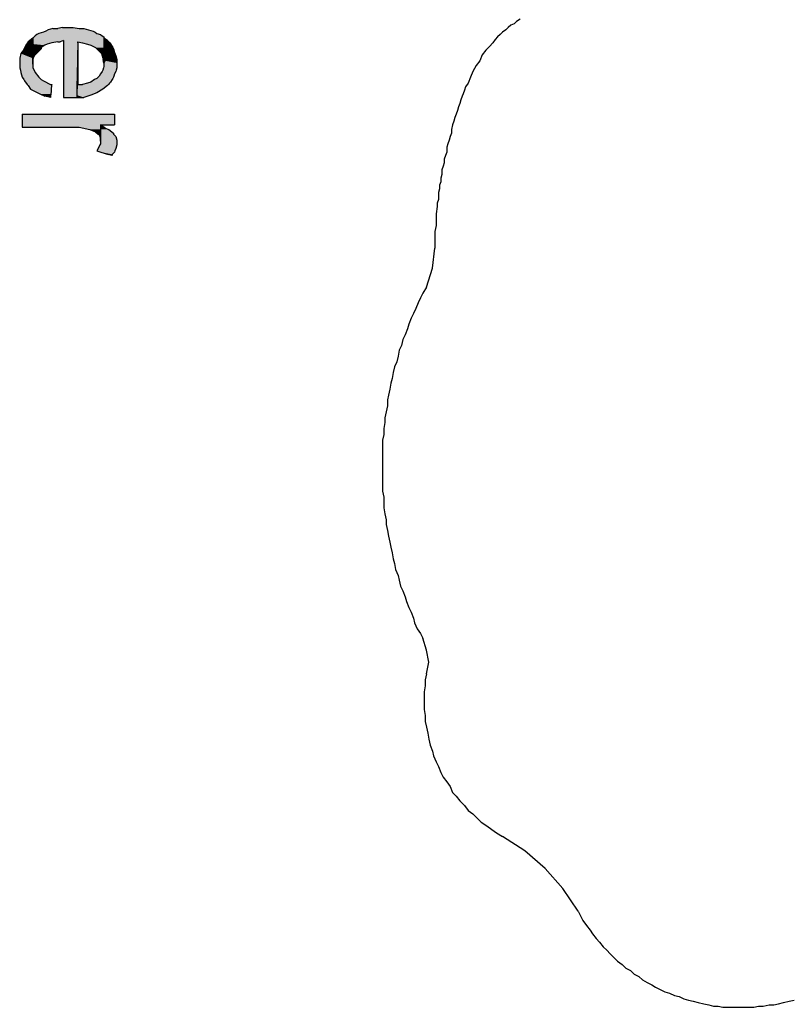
# Model space of a CAD drawing. Extents: x -1063 to 1100, y -467 to 441.
# Drawn here: x 568.5 to 676.8, y -48.4 to 90.3 of the extents above; entities that cross this region are included whole.
import ezdxf

# ---------------------------------------------------------------- set-up
doc = ezdxf.new("R2010")
doc.units = 0
doc.layers.add('H', color=7, linetype='CONTINUOUS')
doc.layers.add('P', color=250, linetype='CONTINUOUS')

# ---------------------------------------------------------------- blocks, each defined once
blk = doc.blocks.new('*U561')
at = {"layer": 'H', "color": 0, "linetype": 'CONTINUOUS'}
for p, q in [((570.3, 87.75), (569.63, 87.25)), ((570.3, 87.25), (570.3, 87.75)), ((568.97, 86.08), (568.63, 85.58)), ((569.3, 86.75), (568.97, 86.08)), ((569.63, 87.25), (569.3, 86.75)), ((570.3, 87.25), (570.3, 86.75)), ((570.3, 86.75), (570.3, 86.08)), ((570.3, 86.08), (570.3, 85.58)), ((568.63, 85.58), (568.47, 84.92)), ((568.47, 84.92), (568.47, 84.25)), ((570.3, 85.58), (570.3, 84.92)), ((570.3, 84.92), (570.3, 84.25)), ((568.47, 84.25), (568.47, 84.08)), ((568.47, 84.08), (568.47, 83.58)), ((568.47, 83.58), (568.55, 83.25)), ((570.3, 84.25), (570.3, 84.08)), ((570.3, 84.08), (570.3, 83.58)), ((570.3, 83.58), (570.47, 83.25)), ((568.55, 83.25), (568.63, 82.92)), ((568.63, 82.92), (568.8, 82.25)), ((568.8, 82.25), (569.02, 81.92)), ((569.02, 81.92), (569.13, 81.75)), ((570.47, 83.25), (570.63, 82.92)), ((570.63, 82.92), (571.13, 82.25)), ((571.13, 82.25), (571.47, 81.92)), ((571.47, 81.92), (571.8, 81.75)), ((569.13, 81.75), (569.51, 81.25)), ((569.51, 81.25), (569.63, 81.08)), ((569.63, 81.08), (569.97, 80.58)), ((569.97, 80.58), (570.63, 80.25)), ((571.8, 81.75), (572.8, 81.25)), ((572.8, 81.25), (572.97, 81.25)), ((572.9, 80.58), (572.87, 80.25)), ((572.95, 81.08), (572.9, 80.58)), ((572.97, 81.25), (572.95, 81.08)), ((570.63, 80.25), (571.3, 79.92)), ((571.3, 79.92), (571.97, 79.58)), ((572.8, 79.42), (571.97, 79.58)), ((572.81, 79.58), (572.8, 79.42)), ((572.84, 79.92), (572.81, 79.58)), ((572.87, 80.25), (572.84, 79.92))]:
    blk.add_line(p, q, dxfattribs=at)
for points in [[(570.3, 87.75), (569.63, 87.25), (570.3, 87.25)], [(568.97, 86.08), (568.63, 85.58), (570.3, 85.58)], [(569.3, 86.75), (568.97, 86.08), (570.3, 86.08)], [(569.63, 87.25), (569.3, 86.75), (570.3, 86.75)], [(568.63, 85.58), (568.47, 84.92), (570.3, 84.92)], [(568.47, 84.92), (568.47, 84.25), (570.3, 84.25)], [(568.47, 84.25), (568.47, 84.08), (570.3, 84.08)], [(568.47, 84.08), (568.47, 83.58), (570.3, 83.58)], [(568.47, 83.58), (568.55, 83.25), (570.47, 83.25)], [(568.55, 83.25), (568.63, 82.92), (570.63, 82.92)], [(568.63, 82.92), (568.8, 82.25), (571.13, 82.25)], [(568.8, 82.25), (569.02, 81.92), (571.47, 81.92)], [(569.02, 81.92), (569.13, 81.75), (571.8, 81.75)], [(569.13, 81.75), (569.51, 81.25), (572.8, 81.25)], [(569.51, 81.25), (569.63, 81.08), (572.95, 81.08)], [(569.63, 81.08), (569.97, 80.58), (572.9, 80.58)], [(569.97, 80.58), (570.63, 80.25), (572.87, 80.25)], [(572.8, 81.25), (572.8, 81.25), (572.97, 81.25)], [(570.63, 80.25), (571.3, 79.92), (572.84, 79.92)], [(571.3, 79.92), (571.97, 79.58), (572.81, 79.58)]]:
    blk.add_solid(points, dxfattribs=at)
at = {"layer": 'H', "color": 0, "linetype": 'CONTINUOUS', "extrusion": (0, 0, -1)}
for points in [[(-568.97, 86.08), (-570.3, 86.08), (-570.3, 85.58)], [(-569.3, 86.75), (-570.3, 86.75), (-570.3, 86.08)], [(-569.63, 87.25), (-570.3, 87.25), (-570.3, 86.75)], [(-568.47, 84.92), (-570.3, 84.92), (-570.3, 84.25)], [(-568.63, 85.58), (-570.3, 85.58), (-570.3, 84.92)], [(-568.47, 84.25), (-570.3, 84.25), (-570.3, 84.08)], [(-568.47, 84.08), (-570.3, 84.08), (-570.3, 83.58)], [(-568.47, 83.58), (-570.3, 83.58), (-570.47, 83.25)], [(-568.55, 83.25), (-570.47, 83.25), (-570.63, 82.92)], [(-568.63, 82.92), (-570.63, 82.92), (-571.13, 82.25)], [(-568.8, 82.25), (-571.13, 82.25), (-571.47, 81.92)], [(-569.02, 81.92), (-571.47, 81.92), (-571.8, 81.75)], [(-569.13, 81.75), (-571.8, 81.75), (-572.8, 81.25)], [(-569.51, 81.25), (-572.97, 81.25), (-572.95, 81.08)], [(-569.63, 81.08), (-572.95, 81.08), (-572.9, 80.58)], [(-569.97, 80.58), (-572.9, 80.58), (-572.87, 80.25)], [(-570.63, 80.25), (-572.87, 80.25), (-572.84, 79.92)], [(-571.3, 79.92), (-572.84, 79.92), (-572.81, 79.58)], [(-571.97, 79.58), (-572.81, 79.58), (-572.8, 79.42)]]:
    blk.add_solid(points, dxfattribs=at)
blk = doc.blocks.new('*U562')
at = {"layer": 'H', "color": 0, "linetype": 'CONTINUOUS'}
for p, q in [((572.47, 88.92), (572.13, 88.75)), ((573.13, 89.08), (572.47, 88.92)), ((573.13, 89.08), (573.8, 89.08)), ((574.47, 89.25), (573.8, 89.08)), ((574.47, 89.25), (575.3, 89.25)), ((575.3, 89.25), (575.97, 89.25)), ((575.97, 89.25), (576.8, 89.08)), ((576.8, 89.08), (577.47, 89.08)), ((577.47, 89.08), (578.13, 88.92)), ((578.13, 88.92), (578.8, 88.75)), ((570.47, 87.92), (570.3, 87.75)), ((570.3, 87.75), (570.3, 87.42)), ((570.3, 87.42), (570.3, 87.25)), ((570.63, 88.08), (570.47, 87.92)), ((570.88, 88.25), (570.63, 88.08)), ((571.13, 88.42), (570.88, 88.25)), ((571.8, 88.58), (571.13, 88.42)), ((572.13, 88.75), (571.8, 88.58)), ((574.63, 87.42), (574.13, 87.25)), ((574.63, 87.42), (574.63, 87.25)), ((578.8, 88.75), (579.05, 88.58)), ((579.05, 88.58), (579.3, 88.42)), ((579.3, 88.42), (579.8, 88.25)), ((579.8, 88.25), (580.05, 88.08)), ((580.05, 88.08), (580.3, 87.92)), ((580.3, 87.92), (580.3, 87.75)), ((580.3, 87.75), (580.3, 87.42)), ((580.3, 87.42), (580.3, 87.25)), ((570.3, 87.25), (570.3, 87.08)), ((570.3, 87.08), (570.3, 86.92)), ((570.3, 86.92), (570.3, 86.75)), ((570.3, 86.75), (570.3, 86.42)), ((570.3, 86.42), (570.3, 86.25)), ((570.3, 86.25), (570.3, 86.08)), ((570.3, 86.08), (570.3, 85.58)), ((571.3, 86.08), (570.8, 85.58)), ((571.47, 86.25), (571.3, 86.08)), ((571.97, 86.75), (571.47, 86.42)), ((571.47, 86.42), (571.47, 86.25)), ((572.3, 86.92), (571.97, 86.75)), ((572.97, 87.08), (572.3, 86.92)), ((573.8, 87.25), (572.97, 87.08)), ((573.8, 87.25), (574.13, 87.25)), ((574.63, 87.25), (574.63, 87.08)), ((574.63, 87.08), (574.63, 86.92)), ((574.63, 86.92), (574.63, 86.75)), ((574.63, 86.75), (574.63, 86.42)), ((574.63, 86.42), (574.63, 86.25)), ((574.63, 86.25), (574.63, 86.08)), ((574.63, 86.08), (574.63, 85.58)), ((576.61, 86.08), (576.6, 85.58)), ((576.62, 86.75), (576.61, 86.42)), ((576.61, 86.42), (576.61, 86.25)), ((576.61, 86.25), (576.61, 86.08)), ((576.63, 87.08), (576.62, 86.92)), ((576.62, 86.92), (576.62, 86.75)), ((576.63, 87.25), (576.63, 87.08)), ((576.63, 87.25), (577.3, 87.08)), ((577.3, 87.08), (577.97, 86.92)), ((577.97, 86.92), (578.47, 86.75)), ((578.47, 86.75), (579.13, 86.42)), ((579.13, 86.42), (579.3, 86.25)), ((579.3, 86.25), (579.47, 86.08)), ((579.47, 86.08), (579.97, 85.58)), ((580.3, 87.25), (580.3, 87.08)), ((580.3, 87.08), (580.3, 86.92)), ((580.3, 86.92), (580.3, 86.75)), ((580.3, 86.75), (580.3, 86.42)), ((580.3, 86.42), (580.3, 86.25)), ((580.3, 86.25), (580.3, 86.08)), ((580.3, 86.08), (580.3, 85.58)), ((570.3, 85.58), (570.3, 85.25)), ((570.3, 85.25), (570.3, 84.92)), ((570.35, 84.92), (570.3, 84.75)), ((570.3, 84.75), (570.3, 84.92)), ((570.3, 84.75), (570.3, 84.25)), ((570.3, 84.25), (570.3, 84.75)), ((570.47, 85.25), (570.35, 84.92)), ((570.8, 85.58), (570.47, 85.25)), ((574.63, 85.58), (574.63, 85.25)), ((574.63, 85.25), (574.63, 84.92)), ((574.63, 84.92), (574.63, 84.75)), ((574.63, 84.75), (574.63, 84.25)), ((576.58, 84.75), (576.57, 84.25)), ((576.59, 85.25), (576.58, 84.92)), ((576.58, 84.92), (576.58, 84.75)), ((576.6, 85.58), (576.59, 85.25)), ((579.97, 85.58), (580.05, 85.25)), ((580.05, 85.25), (580.13, 84.92)), ((580.13, 84.92), (580.17, 84.75)), ((580.3, 84.25), (580.17, 84.75)), ((580.3, 85.58), (580.3, 85.25)), ((580.3, 85.25), (580.3, 84.92)), ((580.3, 84.92), (580.3, 84.75)), ((580.3, 84.75), (580.3, 84.25)), ((570.3, 84.25), (570.3, 84.08)), ((570.3, 84.08), (570.3, 84.25)), ((574.63, 84.25), (574.63, 84.08)), ((574.63, 84.08), (574.63, 79.42)), ((576.56, 84.08), (576.47, 79.42)), ((576.57, 84.25), (576.56, 84.08)), ((574.63, 79.42), (576.47, 79.42))]:
    blk.add_line(p, q, dxfattribs=at)
for points in [[(572.47, 88.92), (572.13, 88.75), (578.8, 88.75)], [(573.13, 89.08), (572.47, 88.92), (578.13, 88.92)], [(573.13, 89.08), (573.13, 89.08), (573.8, 89.08)], [(574.47, 89.25), (573.8, 89.08), (576.8, 89.08)], [(574.47, 89.25), (574.47, 89.25), (575.3, 89.25)], [(575.3, 89.25), (575.3, 89.25), (575.97, 89.25)], [(576.8, 89.08), (576.8, 89.08), (577.47, 89.08)], [(570.47, 87.92), (570.3, 87.75), (580.3, 87.75)], [(570.3, 87.75), (570.3, 87.42), (580.3, 87.42)], [(570.3, 87.42), (570.3, 87.25), (574.13, 87.25)], [(570.63, 88.08), (570.47, 87.92), (580.3, 87.92)], [(570.88, 88.25), (570.63, 88.08), (580.05, 88.08)], [(571.13, 88.42), (570.88, 88.25), (579.8, 88.25)], [(571.8, 88.58), (571.13, 88.42), (579.3, 88.42)], [(572.13, 88.75), (571.8, 88.58), (579.05, 88.58)], [(574.63, 87.42), (574.63, 87.25), (580.3, 87.25)], [(570.3, 87.25), (570.3, 87.08), (572.97, 87.08)], [(570.3, 87.08), (570.3, 86.92), (572.3, 86.92)], [(570.3, 86.92), (570.3, 86.75), (571.97, 86.75)], [(570.3, 86.75), (570.3, 86.42), (571.47, 86.42)], [(570.3, 86.42), (570.3, 86.25), (571.47, 86.25)], [(570.3, 86.25), (570.3, 86.08), (571.3, 86.08)], [(570.3, 86.08), (570.3, 85.58), (570.8, 85.58)], [(573.8, 87.25), (573.8, 87.25), (574.13, 87.25)], [(574.63, 87.25), (574.63, 87.08), (576.63, 87.08)], [(574.63, 87.08), (574.63, 86.92), (576.62, 86.92)], [(574.63, 86.92), (574.63, 86.75), (576.62, 86.75)], [(574.63, 86.75), (574.63, 86.42), (576.61, 86.42)], [(574.63, 86.42), (574.63, 86.25), (576.61, 86.25)], [(574.63, 86.25), (574.63, 86.08), (576.61, 86.08)], [(574.63, 86.08), (574.63, 85.58), (576.6, 85.58)], [(576.63, 87.25), (577.3, 87.08), (580.3, 87.08)], [(577.3, 87.08), (577.97, 86.92), (580.3, 86.92)], [(577.97, 86.92), (578.47, 86.75), (580.3, 86.75)], [(578.47, 86.75), (579.13, 86.42), (580.3, 86.42)], [(579.13, 86.42), (579.3, 86.25), (580.3, 86.25)], [(579.3, 86.25), (579.47, 86.08), (580.3, 86.08)], [(579.47, 86.08), (579.97, 85.58), (580.3, 85.58)], [(570.3, 85.58), (570.3, 85.25), (570.47, 85.25)], [(570.3, 85.25), (570.3, 84.92), (570.35, 84.92)], [(570.3, 84.75), (570.3, 84.25), (570.3, 84.25)], [(574.63, 85.58), (574.63, 85.25), (576.59, 85.25)], [(574.63, 85.25), (574.63, 84.92), (576.58, 84.92)], [(574.63, 84.92), (574.63, 84.75), (576.58, 84.75)], [(574.63, 84.75), (574.63, 84.25), (576.57, 84.25)], [(579.97, 85.58), (580.05, 85.25), (580.3, 85.25)], [(580.05, 85.25), (580.13, 84.92), (580.3, 84.92)], [(580.13, 84.92), (580.17, 84.75), (580.3, 84.75)], [(570.3, 84.25), (570.3, 84.08), (570.3, 84.08)], [(574.63, 84.25), (574.63, 84.08), (576.56, 84.08)], [(574.63, 84.08), (574.63, 79.42), (576.47, 79.42)], [(574.63, 79.42), (574.63, 79.42), (576.47, 79.42)]]:
    blk.add_solid(points, dxfattribs=at)
at = {"layer": 'H', "color": 0, "linetype": 'CONTINUOUS', "extrusion": (0, 0, -1)}
for points in [[(-572.47, 88.92), (-578.13, 88.92), (-578.8, 88.75)], [(-573.13, 89.08), (-577.47, 89.08), (-578.13, 88.92)], [(-574.47, 89.25), (-575.97, 89.25), (-576.8, 89.08)], [(-570.3, 87.75), (-580.3, 87.75), (-580.3, 87.42)], [(-570.3, 87.42), (-574.63, 87.42), (-574.13, 87.25)], [(-570.47, 87.92), (-580.3, 87.92), (-580.3, 87.75)], [(-570.63, 88.08), (-580.05, 88.08), (-580.3, 87.92)], [(-570.88, 88.25), (-579.8, 88.25), (-580.05, 88.08)], [(-571.13, 88.42), (-579.3, 88.42), (-579.8, 88.25)], [(-571.8, 88.58), (-579.05, 88.58), (-579.3, 88.42)], [(-572.13, 88.75), (-578.8, 88.75), (-579.05, 88.58)], [(-574.63, 87.42), (-580.3, 87.42), (-580.3, 87.25)], [(-570.3, 87.25), (-573.8, 87.25), (-572.97, 87.08)], [(-570.3, 87.08), (-572.97, 87.08), (-572.3, 86.92)], [(-570.3, 86.92), (-572.3, 86.92), (-571.97, 86.75)], [(-570.3, 86.75), (-571.97, 86.75), (-571.47, 86.42)], [(-570.3, 86.42), (-571.47, 86.42), (-571.47, 86.25)], [(-570.3, 86.25), (-571.47, 86.25), (-571.3, 86.08)], [(-570.3, 86.08), (-571.3, 86.08), (-570.8, 85.58)], [(-574.63, 87.25), (-576.63, 87.25), (-576.63, 87.08)], [(-574.63, 87.08), (-576.63, 87.08), (-576.62, 86.92)], [(-574.63, 86.92), (-576.62, 86.92), (-576.62, 86.75)], [(-574.63, 86.75), (-576.62, 86.75), (-576.61, 86.42)], [(-574.63, 86.42), (-576.61, 86.42), (-576.61, 86.25)], [(-574.63, 86.25), (-576.61, 86.25), (-576.61, 86.08)], [(-574.63, 86.08), (-576.61, 86.08), (-576.6, 85.58)], [(-576.63, 87.25), (-580.3, 87.25), (-580.3, 87.08)], [(-577.3, 87.08), (-580.3, 87.08), (-580.3, 86.92)], [(-577.97, 86.92), (-580.3, 86.92), (-580.3, 86.75)], [(-578.47, 86.75), (-580.3, 86.75), (-580.3, 86.42)], [(-579.13, 86.42), (-580.3, 86.42), (-580.3, 86.25)], [(-579.3, 86.25), (-580.3, 86.25), (-580.3, 86.08)], [(-579.47, 86.08), (-580.3, 86.08), (-580.3, 85.58)], [(-570.3, 85.58), (-570.8, 85.58), (-570.47, 85.25)], [(-570.3, 85.25), (-570.47, 85.25), (-570.35, 84.92)], [(-570.3, 84.92), (-570.35, 84.92), (-570.3, 84.75)], [(-574.63, 85.58), (-576.6, 85.58), (-576.59, 85.25)], [(-574.63, 85.25), (-576.59, 85.25), (-576.58, 84.92)], [(-574.63, 84.92), (-576.58, 84.92), (-576.58, 84.75)], [(-574.63, 84.75), (-576.58, 84.75), (-576.57, 84.25)], [(-579.97, 85.58), (-580.3, 85.58), (-580.3, 85.25)], [(-580.05, 85.25), (-580.3, 85.25), (-580.3, 84.92)], [(-580.13, 84.92), (-580.3, 84.92), (-580.3, 84.75)], [(-580.17, 84.75), (-580.3, 84.75), (-580.3, 84.25)], [(-574.63, 84.25), (-576.57, 84.25), (-576.56, 84.08)], [(-574.63, 84.08), (-576.56, 84.08), (-576.47, 79.42)]]:
    blk.add_solid(points, dxfattribs=at)
blk = doc.blocks.new('*U563')
at = {"layer": 'H', "color": 0, "linetype": 'CONTINUOUS'}
for p, q in [((580.3, 87.75), (580.3, 87.42)), ((580.8, 87.42), (580.3, 87.75)), ((580.3, 87.42), (580.3, 87.25)), ((580.8, 87.42), (580.97, 87.25)), ((576.61, 86.25), (576.6, 85.92)), ((576.62, 86.58), (576.61, 86.42)), ((576.61, 86.42), (576.61, 86.25)), ((576.63, 87.08), (576.62, 86.58)), ((576.63, 87.25), (576.63, 87.08)), ((576.63, 87.08), (576.63, 87.25)), ((576.63, 87.08), (576.63, 86.58)), ((576.63, 86.58), (576.63, 86.42)), ((576.63, 86.42), (576.63, 86.25)), ((576.63, 86.25), (576.63, 85.92)), ((580.3, 87.25), (580.3, 87.08)), ((580.3, 87.08), (580.42, 86.58)), ((580.42, 86.58), (580.47, 86.42)), ((580.47, 86.42), (580.47, 86.25)), ((580.47, 86.25), (580.47, 85.92)), ((580.97, 87.25), (581.13, 87.08)), ((581.13, 87.08), (581.47, 86.58)), ((581.47, 86.58), (581.55, 86.42)), ((581.55, 86.42), (581.63, 86.25)), ((581.63, 86.25), (581.74, 85.92)), ((576.58, 84.75), (576.57, 84.58)), ((576.59, 85.25), (576.58, 84.75)), ((576.6, 85.75), (576.59, 85.25)), ((576.6, 85.92), (576.6, 85.75)), ((576.63, 85.92), (576.63, 85.75)), ((576.63, 85.75), (576.63, 85.25)), ((576.63, 85.25), (576.63, 84.75)), ((576.63, 84.75), (576.63, 84.58)), ((580.47, 84.75), (580.41, 84.58)), ((580.47, 85.92), (580.47, 85.75)), ((580.47, 85.75), (580.47, 85.25)), ((580.47, 85.25), (580.47, 84.75)), ((581.74, 85.92), (581.8, 85.75)), ((581.8, 85.75), (581.97, 85.25)), ((581.97, 85.25), (582.09, 84.75)), ((582.09, 84.75), (582.13, 84.58)), ((576.56, 83.75), (576.55, 83.58)), ((576.55, 83.58), (576.55, 83.25)), ((576.57, 84.25), (576.56, 84.08)), ((576.56, 84.08), (576.56, 83.75)), ((576.57, 84.58), (576.57, 84.25)), ((576.63, 84.58), (576.63, 84.25)), ((576.63, 84.25), (576.63, 84.08)), ((576.63, 84.08), (576.63, 83.75)), ((576.63, 83.75), (576.63, 83.58)), ((576.63, 83.58), (576.63, 83.25)), ((580.24, 83.58), (580.13, 83.25)), ((580.3, 83.75), (580.24, 83.58)), ((580.41, 84.58), (580.3, 84.25)), ((580.3, 84.25), (580.3, 84.08)), ((580.3, 84.08), (580.3, 83.75)), ((582.13, 83.58), (582.02, 83.25)), ((582.13, 84.58), (582.13, 84.25)), ((582.13, 84.25), (582.13, 84.08)), ((582.13, 84.08), (582.13, 83.75)), ((582.13, 83.75), (582.13, 83.58)), ((576.52, 81.92), (576.51, 81.58)), ((576.53, 82.25), (576.52, 82.08)), ((576.52, 82.08), (576.52, 81.92)), ((576.54, 82.75), (576.53, 82.42)), ((576.53, 82.42), (576.53, 82.25)), ((576.55, 83.25), (576.54, 83.08)), ((576.54, 83.08), (576.54, 82.75)), ((576.63, 83.25), (576.63, 83.08)), ((576.63, 83.08), (576.63, 82.75)), ((576.63, 82.75), (576.63, 82.42)), ((576.63, 82.42), (576.63, 82.25)), ((576.63, 82.25), (576.63, 82.08)), ((576.63, 82.08), (576.63, 81.92)), ((576.63, 81.92), (576.63, 81.58)), ((578.97, 81.92), (578.47, 81.58)), ((579.3, 82.08), (578.97, 81.92)), ((579.47, 82.25), (579.3, 82.08)), ((579.63, 82.42), (579.47, 82.25)), ((579.83, 82.75), (579.63, 82.42)), ((580.03, 83.08), (579.83, 82.75)), ((580.13, 83.25), (580.03, 83.08)), ((581.47, 81.92), (581.2, 81.58)), ((581.55, 82.08), (581.47, 81.92)), ((581.63, 82.25), (581.55, 82.08)), ((581.69, 82.42), (581.63, 82.25)), ((581.8, 82.75), (581.69, 82.42)), ((581.97, 83.08), (581.8, 82.75)), ((582.02, 83.25), (581.97, 83.08)), ((576.49, 80.58), (576.48, 80.08)), ((576.5, 81.08), (576.49, 80.58)), ((576.51, 81.42), (576.5, 81.25)), ((576.5, 81.25), (576.5, 81.08)), ((576.51, 81.58), (576.51, 81.42)), ((576.63, 81.58), (576.63, 81.42)), ((576.63, 81.42), (576.63, 81.25)), ((576.63, 81.25), (577.3, 81.25)), ((577.97, 81.42), (577.3, 81.25)), ((578.47, 81.58), (577.97, 81.42)), ((580.13, 80.58), (579.3, 80.08)), ((580.8, 81.08), (580.13, 80.58)), ((580.93, 81.25), (580.8, 81.08)), ((581.07, 81.42), (580.93, 81.25)), ((581.2, 81.58), (581.07, 81.42)), ((576.48, 80.08), (576.47, 79.75)), ((576.47, 79.75), (576.47, 79.42)), ((576.47, 79.42), (577.47, 79.42)), ((578.47, 79.75), (577.47, 79.42)), ((579.3, 80.08), (578.47, 79.75))]:
    blk.add_line(p, q, dxfattribs=at)
for points in [[(580.3, 87.75), (580.3, 87.42), (580.8, 87.42)], [(580.3, 87.42), (580.3, 87.25), (580.97, 87.25)], [(576.61, 86.25), (576.6, 85.92), (576.63, 85.92)], [(576.62, 86.58), (576.61, 86.42), (576.63, 86.42)], [(576.61, 86.42), (576.61, 86.25), (576.63, 86.25)], [(576.63, 87.08), (576.62, 86.58), (576.63, 86.58)], [(576.63, 87.25), (576.63, 87.08), (576.63, 87.08)], [(580.3, 87.25), (580.3, 87.08), (581.13, 87.08)], [(580.3, 87.08), (580.42, 86.58), (581.47, 86.58)], [(580.42, 86.58), (580.47, 86.42), (581.55, 86.42)], [(580.47, 86.42), (580.47, 86.25), (581.63, 86.25)], [(580.47, 86.25), (580.47, 85.92), (581.74, 85.92)], [(576.58, 84.75), (576.57, 84.58), (576.63, 84.58)], [(576.59, 85.25), (576.58, 84.75), (576.63, 84.75)], [(576.6, 85.75), (576.59, 85.25), (576.63, 85.25)], [(576.6, 85.92), (576.6, 85.75), (576.63, 85.75)], [(580.47, 84.75), (580.41, 84.58), (582.13, 84.58)], [(580.47, 85.92), (580.47, 85.75), (581.8, 85.75)], [(580.47, 85.75), (580.47, 85.25), (581.97, 85.25)], [(580.47, 85.25), (580.47, 84.75), (582.09, 84.75)], [(576.56, 83.75), (576.55, 83.58), (576.63, 83.58)], [(576.55, 83.58), (576.55, 83.25), (576.63, 83.25)], [(576.57, 84.25), (576.56, 84.08), (576.63, 84.08)], [(576.56, 84.08), (576.56, 83.75), (576.63, 83.75)], [(576.57, 84.58), (576.57, 84.25), (576.63, 84.25)], [(580.24, 83.58), (580.13, 83.25), (582.02, 83.25)], [(580.3, 83.75), (580.24, 83.58), (582.13, 83.58)], [(580.41, 84.58), (580.3, 84.25), (582.13, 84.25)], [(580.3, 84.25), (580.3, 84.08), (582.13, 84.08)], [(580.3, 84.08), (580.3, 83.75), (582.13, 83.75)], [(576.52, 81.92), (576.51, 81.58), (576.63, 81.58)], [(576.53, 82.25), (576.52, 82.08), (576.63, 82.08)], [(576.52, 82.08), (576.52, 81.92), (576.63, 81.92)], [(576.54, 82.75), (576.53, 82.42), (576.63, 82.42)], [(576.53, 82.42), (576.53, 82.25), (576.63, 82.25)], [(576.55, 83.25), (576.54, 83.08), (576.63, 83.08)], [(576.54, 83.08), (576.54, 82.75), (576.63, 82.75)], [(578.97, 81.92), (578.47, 81.58), (581.2, 81.58)], [(579.3, 82.08), (578.97, 81.92), (581.47, 81.92)], [(579.47, 82.25), (579.3, 82.08), (581.55, 82.08)], [(579.63, 82.42), (579.47, 82.25), (581.63, 82.25)], [(579.83, 82.75), (579.63, 82.42), (581.69, 82.42)], [(580.03, 83.08), (579.83, 82.75), (581.8, 82.75)], [(580.13, 83.25), (580.03, 83.08), (581.97, 83.08)], [(576.49, 80.58), (576.48, 80.08), (579.3, 80.08)], [(576.5, 81.08), (576.49, 80.58), (580.13, 80.58)], [(576.51, 81.42), (576.5, 81.25), (576.63, 81.25)], [(576.5, 81.25), (576.5, 81.08), (580.8, 81.08)], [(576.51, 81.58), (576.51, 81.42), (576.63, 81.42)], [(576.63, 81.25), (576.63, 81.25), (577.3, 81.25)], [(577.97, 81.42), (577.3, 81.25), (580.93, 81.25)], [(578.47, 81.58), (577.97, 81.42), (581.07, 81.42)], [(576.48, 80.08), (576.47, 79.75), (578.47, 79.75)], [(576.47, 79.75), (576.47, 79.42), (577.47, 79.42)], [(576.47, 79.42), (576.47, 79.42), (577.47, 79.42)]]:
    blk.add_solid(points, dxfattribs=at)
at = {"layer": 'H', "color": 0, "linetype": 'CONTINUOUS', "extrusion": (0, 0, -1)}
for points in [[(-580.3, 87.42), (-580.8, 87.42), (-580.97, 87.25)], [(-576.61, 86.42), (-576.63, 86.42), (-576.63, 86.25)], [(-576.61, 86.25), (-576.63, 86.25), (-576.63, 85.92)], [(-576.62, 86.58), (-576.63, 86.58), (-576.63, 86.42)], [(-576.63, 87.08), (-576.63, 87.08), (-576.63, 86.58)], [(-580.3, 87.25), (-580.97, 87.25), (-581.13, 87.08)], [(-580.3, 87.08), (-581.13, 87.08), (-581.47, 86.58)], [(-580.42, 86.58), (-581.47, 86.58), (-581.55, 86.42)], [(-580.47, 86.42), (-581.55, 86.42), (-581.63, 86.25)], [(-580.47, 86.25), (-581.63, 86.25), (-581.74, 85.92)], [(-576.58, 84.75), (-576.63, 84.75), (-576.63, 84.58)], [(-576.59, 85.25), (-576.63, 85.25), (-576.63, 84.75)], [(-576.6, 85.92), (-576.63, 85.92), (-576.63, 85.75)], [(-576.6, 85.75), (-576.63, 85.75), (-576.63, 85.25)], [(-580.47, 85.92), (-581.74, 85.92), (-581.8, 85.75)], [(-580.47, 85.75), (-581.8, 85.75), (-581.97, 85.25)], [(-580.47, 85.25), (-581.97, 85.25), (-582.09, 84.75)], [(-580.47, 84.75), (-582.09, 84.75), (-582.13, 84.58)], [(-576.55, 83.58), (-576.63, 83.58), (-576.63, 83.25)], [(-576.56, 84.08), (-576.63, 84.08), (-576.63, 83.75)], [(-576.56, 83.75), (-576.63, 83.75), (-576.63, 83.58)], [(-576.57, 84.58), (-576.63, 84.58), (-576.63, 84.25)], [(-576.57, 84.25), (-576.63, 84.25), (-576.63, 84.08)], [(-580.24, 83.58), (-582.13, 83.58), (-582.02, 83.25)], [(-580.3, 84.25), (-582.13, 84.25), (-582.13, 84.08)], [(-580.3, 84.08), (-582.13, 84.08), (-582.13, 83.75)], [(-580.3, 83.75), (-582.13, 83.75), (-582.13, 83.58)], [(-580.41, 84.58), (-582.13, 84.58), (-582.13, 84.25)], [(-576.52, 82.08), (-576.63, 82.08), (-576.63, 81.92)], [(-576.52, 81.92), (-576.63, 81.92), (-576.63, 81.58)], [(-576.53, 82.42), (-576.63, 82.42), (-576.63, 82.25)], [(-576.53, 82.25), (-576.63, 82.25), (-576.63, 82.08)], [(-576.54, 83.08), (-576.63, 83.08), (-576.63, 82.75)], [(-576.54, 82.75), (-576.63, 82.75), (-576.63, 82.42)], [(-576.55, 83.25), (-576.63, 83.25), (-576.63, 83.08)], [(-578.97, 81.92), (-581.47, 81.92), (-581.2, 81.58)], [(-579.3, 82.08), (-581.55, 82.08), (-581.47, 81.92)], [(-579.47, 82.25), (-581.63, 82.25), (-581.55, 82.08)], [(-579.63, 82.42), (-581.69, 82.42), (-581.63, 82.25)], [(-579.83, 82.75), (-581.8, 82.75), (-581.69, 82.42)], [(-580.03, 83.08), (-581.97, 83.08), (-581.8, 82.75)], [(-580.13, 83.25), (-582.02, 83.25), (-581.97, 83.08)], [(-576.49, 80.58), (-580.13, 80.58), (-579.3, 80.08)], [(-576.5, 81.25), (-580.93, 81.25), (-580.8, 81.08)], [(-576.5, 81.08), (-580.8, 81.08), (-580.13, 80.58)], [(-576.51, 81.58), (-576.63, 81.58), (-576.63, 81.42)], [(-576.51, 81.42), (-576.63, 81.42), (-576.63, 81.25)], [(-577.97, 81.42), (-581.07, 81.42), (-580.93, 81.25)], [(-578.47, 81.58), (-581.2, 81.58), (-581.07, 81.42)], [(-576.47, 79.75), (-578.47, 79.75), (-577.47, 79.42)], [(-576.48, 80.08), (-579.3, 80.08), (-578.47, 79.75)]]:
    blk.add_solid(points, dxfattribs=at)
blk = doc.blocks.new('*U564')
at = {"layer": 'H', "color": 0, "linetype": 'CONTINUOUS'}
for p, q in [((568.8, 77.08), (581.8, 77.08)), ((568.8, 77.08), (568.8, 75.58)), ((581.8, 77.08), (581.8, 75.58)), ((568.8, 75.58), (568.8, 75.25)), ((568.8, 75.25), (576.8, 75.25)), ((576.8, 75.25), (578.3, 74.92)), ((579.8, 75.58), (581.8, 75.58)), ((579.8, 75.58), (579.8, 75.25)), ((579.8, 75.25), (579.8, 74.92)), ((578.3, 74.92), (578.63, 74.75)), ((578.63, 74.75), (579.13, 74.58)), ((579.13, 74.58), (579.47, 74.25)), ((579.47, 74.25), (579.63, 74.25)), ((579.8, 73.75), (579.63, 74.25)), ((579.8, 74.92), (579.8, 74.75)), ((579.8, 74.75), (579.8, 74.58)), ((579.8, 74.58), (579.8, 74.25)), ((579.8, 74.25), (579.8, 73.75)), ((579.8, 73.75), (579.8, 73.25)), ((579.8, 73.25), (579.8, 73.75))]:
    blk.add_line(p, q, dxfattribs=at)
for points in [[(568.8, 77.08), (568.8, 77.08), (581.8, 77.08)], [(568.8, 77.08), (568.8, 75.58), (581.8, 75.58)], [(568.8, 75.58), (568.8, 75.25), (579.8, 75.25)], [(568.8, 75.25), (568.8, 75.25), (576.8, 75.25)], [(576.8, 75.25), (578.3, 74.92), (579.8, 74.92)], [(579.8, 75.58), (579.8, 75.58), (581.8, 75.58)], [(578.3, 74.92), (578.63, 74.75), (579.8, 74.75)], [(578.63, 74.75), (579.13, 74.58), (579.8, 74.58)], [(579.13, 74.58), (579.47, 74.25), (579.8, 74.25)], [(579.47, 74.25), (579.47, 74.25), (579.63, 74.25)], [(579.8, 73.75), (579.8, 73.25), (579.8, 73.25)]]:
    blk.add_solid(points, dxfattribs=at)
at = {"layer": 'H', "color": 0, "linetype": 'CONTINUOUS', "extrusion": (0, 0, -1)}
for points in [[(-568.8, 77.08), (-581.8, 77.08), (-581.8, 75.58)], [(-568.8, 75.58), (-579.8, 75.58), (-579.8, 75.25)], [(-576.8, 75.25), (-579.8, 75.25), (-579.8, 74.92)], [(-578.3, 74.92), (-579.8, 74.92), (-579.8, 74.75)], [(-578.63, 74.75), (-579.8, 74.75), (-579.8, 74.58)], [(-579.13, 74.58), (-579.8, 74.58), (-579.8, 74.25)], [(-579.63, 74.25), (-579.8, 74.25), (-579.8, 73.75)]]:
    blk.add_solid(points, dxfattribs=at)
blk = doc.blocks.new('*U565')
at = {"layer": 'H', "color": 0, "linetype": 'CONTINUOUS'}
for p, q in [((579.8, 75.58), (579.8, 75.08)), ((580.47, 75.08), (579.8, 75.58)), ((579.8, 75.08), (579.8, 74.92)), ((580.47, 75.08), (580.97, 74.92)), ((579.8, 74.92), (579.8, 74.42)), ((579.8, 74.42), (579.8, 74.25)), ((579.8, 74.25), (579.8, 73.92)), ((579.8, 73.92), (579.8, 73.42)), ((580.97, 74.92), (581.63, 74.42)), ((581.63, 74.42), (581.63, 74.25)), ((581.63, 74.25), (581.97, 73.92)), ((581.97, 73.92), (582.13, 73.42)), ((579.47, 72.25), (579.3, 71.92)), ((579.72, 72.75), (579.47, 72.25)), ((579.8, 72.92), (579.72, 72.75)), ((579.8, 73.42), (579.8, 73.08)), ((579.8, 73.08), (579.8, 72.92)), ((581.97, 72.25), (581.85, 71.92)), ((582.13, 72.75), (581.97, 72.25)), ((582.13, 73.42), (582.13, 73.08)), ((582.13, 73.08), (582.13, 72.92)), ((582.13, 72.92), (582.13, 72.75)), ((579.3, 71.92), (579.84, 71.75)), ((579.84, 71.75), (580.92, 71.42)), ((581.47, 71.25), (580.92, 71.42)), ((581.8, 71.75), (581.47, 71.42)), ((581.47, 71.42), (581.47, 71.25)), ((581.85, 71.92), (581.8, 71.75))]:
    blk.add_line(p, q, dxfattribs=at)
for points in [[(579.8, 75.58), (579.8, 75.08), (580.47, 75.08)], [(579.8, 75.08), (579.8, 74.92), (580.97, 74.92)], [(579.8, 74.92), (579.8, 74.42), (581.63, 74.42)], [(579.8, 74.42), (579.8, 74.25), (581.63, 74.25)], [(579.8, 74.25), (579.8, 73.92), (581.97, 73.92)], [(579.8, 73.92), (579.8, 73.42), (582.13, 73.42)], [(579.47, 72.25), (579.3, 71.92), (581.85, 71.92)], [(579.72, 72.75), (579.47, 72.25), (581.97, 72.25)], [(579.8, 72.92), (579.72, 72.75), (582.13, 72.75)], [(579.8, 73.42), (579.8, 73.08), (582.13, 73.08)], [(579.8, 73.08), (579.8, 72.92), (582.13, 72.92)], [(579.3, 71.92), (579.84, 71.75), (581.8, 71.75)], [(579.84, 71.75), (580.92, 71.42), (581.47, 71.42)]]:
    blk.add_solid(points, dxfattribs=at)
at = {"layer": 'H', "color": 0, "linetype": 'CONTINUOUS', "extrusion": (0, 0, -1)}
for points in [[(-579.8, 75.08), (-580.47, 75.08), (-580.97, 74.92)], [(-579.8, 74.92), (-580.97, 74.92), (-581.63, 74.42)], [(-579.8, 74.42), (-581.63, 74.42), (-581.63, 74.25)], [(-579.8, 74.25), (-581.63, 74.25), (-581.97, 73.92)], [(-579.8, 73.92), (-581.97, 73.92), (-582.13, 73.42)], [(-579.47, 72.25), (-581.97, 72.25), (-581.85, 71.92)], [(-579.72, 72.75), (-582.13, 72.75), (-581.97, 72.25)], [(-579.8, 73.42), (-582.13, 73.42), (-582.13, 73.08)], [(-579.8, 73.08), (-582.13, 73.08), (-582.13, 72.92)], [(-579.8, 72.92), (-582.13, 72.92), (-582.13, 72.75)], [(-579.3, 71.92), (-581.85, 71.92), (-581.8, 71.75)], [(-579.84, 71.75), (-581.8, 71.75), (-581.47, 71.42)], [(-580.92, 71.42), (-581.47, 71.42), (-581.47, 71.25)]]:
    blk.add_solid(points, dxfattribs=at)

msp = doc.modelspace()

# ---------------------------------------------------------------- linework, layer by layer
at = {"layer": 'P', "color": 0, "linetype": 'CONTINUOUS'}
for points in [[(638.8, 90.42), (638.3, 90.08), (637.97, 89.75), (637.47, 89.58), (637.13, 89.25), (636.8, 88.92), (636.3, 88.58), (635.97, 88.25), (635.63, 87.92), (635.3, 87.58), (634.97, 87.08), (634.47, 86.58), (633.97, 86.08), (633.47, 85.42), (633.13, 84.58), (632.63, 83.92), (632.13, 83.08), (631.8, 82.25), (631.47, 81.42), (631.13, 80.92), (630.97, 80.42), (630.8, 79.92), (630.63, 79.58), (630.47, 79.08), (630.3, 78.58), (630.13, 78.08), (629.97, 77.58), (629.8, 77.08), (629.63, 76.58), (629.47, 76.08), (629.3, 75.58), (629.13, 74.92), (629.13, 74.42), (628.97, 73.92), (628.8, 73.42), (628.63, 72.92), (628.47, 72.42), (628.47, 71.75), (628.3, 71.25), (628.13, 70.75), (628.13, 70.25), (627.97, 69.75), (627.8, 69.25), (627.8, 68.58), (627.63, 68.08), (627.63, 67.58), (627.47, 67.08), (627.47, 66.58), (627.3, 66.08), (627.3, 65.58), (627.3, 65.08), (627.13, 64.58), (627.13, 64.08), (626.97, 63.08), (626.97, 62.25), (626.97, 61.42), (626.8, 60.58), (626.8, 59.75), (626.8, 58.92), (626.8, 58.25)], [(625.63, 52.75), (626.47, 55.42), (626.8, 58.25)], [(625.63, 52.75), (625.13, 51.92), (624.8, 51.25), (624.47, 50.58), (624.13, 49.75), (623.8, 49.08), (623.47, 48.42), (623.13, 47.58), (622.97, 46.92), (622.63, 46.08), (622.3, 45.42), (622.13, 44.58), (621.8, 43.92), (621.63, 43.08), (621.47, 42.25), (621.13, 41.58), (620.97, 40.75), (620.8, 39.92), (620.63, 39.25), (620.47, 38.42), (620.3, 37.58), (620.13, 36.92), (620.13, 36.08), (619.97, 35.25), (619.8, 34.42), (619.8, 33.75), (619.63, 32.92), (619.63, 32.08), (619.47, 31.25), (619.47, 30.42), (619.47, 29.75), (619.47, 28.92), (619.47, 28.08), (619.47, 27.25), (619.47, 26.58), (619.47, 25.75), (619.47, 24.92), (619.47, 24.08), (619.63, 23.25), (619.63, 22.58), (619.63, 21.75), (619.8, 20.92), (619.97, 20.08), (619.97, 19.42), (620.13, 18.58), (620.3, 17.75), (620.47, 16.92), (620.63, 16.25), (620.8, 15.42), (620.97, 14.58), (621.13, 13.92), (621.3, 13.08), (621.63, 12.25), (621.8, 11.58), (621.97, 10.75), (622.3, 10.08), (622.63, 9.25), (622.8, 8.58), (623.13, 7.75), (623.47, 7.08), (623.8, 6.25), (623.97, 5.58), (624.3, 4.75), (624.8, 4.08), (625.13, 3.42)], [(625.63, -1.58), (625.97, 0.08), (625.63, 1.75), (625.13, 3.42)], [(625.63, -1.58), (625.47, -2.42), (625.47, -3.25), (625.3, -4.08), (625.3, -4.92), (625.3, -5.75), (625.3, -6.58), (625.47, -7.42), (625.47, -8.25), (625.63, -9.08), (625.8, -9.92), (625.97, -10.75), (626.13, -11.58), (626.47, -12.42), (626.63, -13.08), (626.97, -13.92), (627.3, -14.58), (627.63, -15.42), (627.97, -16.08), (628.47, -16.75), (628.97, -17.42), (629.3, -18.25), (629.8, -18.75), (630.3, -19.42), (630.97, -20.08), (631.47, -20.75), (632.13, -21.25), (632.8, -21.92), (633.3, -22.42), (634.13, -22.92), (634.8, -23.42), (635.47, -23.92), (636.3, -24.42)], [(646.97, -34.92), (644.8, -31.75), (642.3, -28.92), (639.47, -26.42), (636.3, -24.42)], [(646.97, -34.92), (647.3, -35.58), (647.63, -36.25), (648.13, -36.92), (648.63, -37.58), (648.97, -38.08), (649.47, -38.75), (649.97, -39.25), (650.47, -39.92), (650.97, -40.42), (651.47, -40.92), (651.97, -41.42), (652.47, -41.92), (653.13, -42.42), (653.63, -42.92), (654.3, -43.25), (654.8, -43.75), (655.47, -44.08), (655.97, -44.58), (656.63, -44.92), (657.3, -45.25), (657.8, -45.58), (658.47, -45.92), (659.13, -46.25), (659.8, -46.42), (660.47, -46.75), (661.13, -46.92), (661.8, -47.25), (662.47, -47.42), (663.13, -47.58), (663.8, -47.75), (664.63, -47.92), (665.3, -48.08), (665.97, -48.25), (666.63, -48.25), (667.3, -48.42), (668.13, -48.42), (668.8, -48.42), (669.47, -48.42), (670.13, -48.42), (670.97, -48.42), (671.63, -48.42), (672.3, -48.25), (672.97, -48.25), (673.8, -48.08), (674.47, -48.08), (675.13, -47.92), (675.8, -47.75), (676.63, -47.58), (677.3, -47.42)]]:
    msp.add_lwpolyline(points, dxfattribs=at)

# ---------------------------------------------------------------- block references
at = {"layer": 'H', "color": 0, "linetype": 'CONTINUOUS'}
for name in ['*U562', '*U561', '*U563', '*U564', '*U565']:
    msp.add_blockref(name, (0, 0), dxfattribs=at)

doc.saveas('drawing.dxf')
